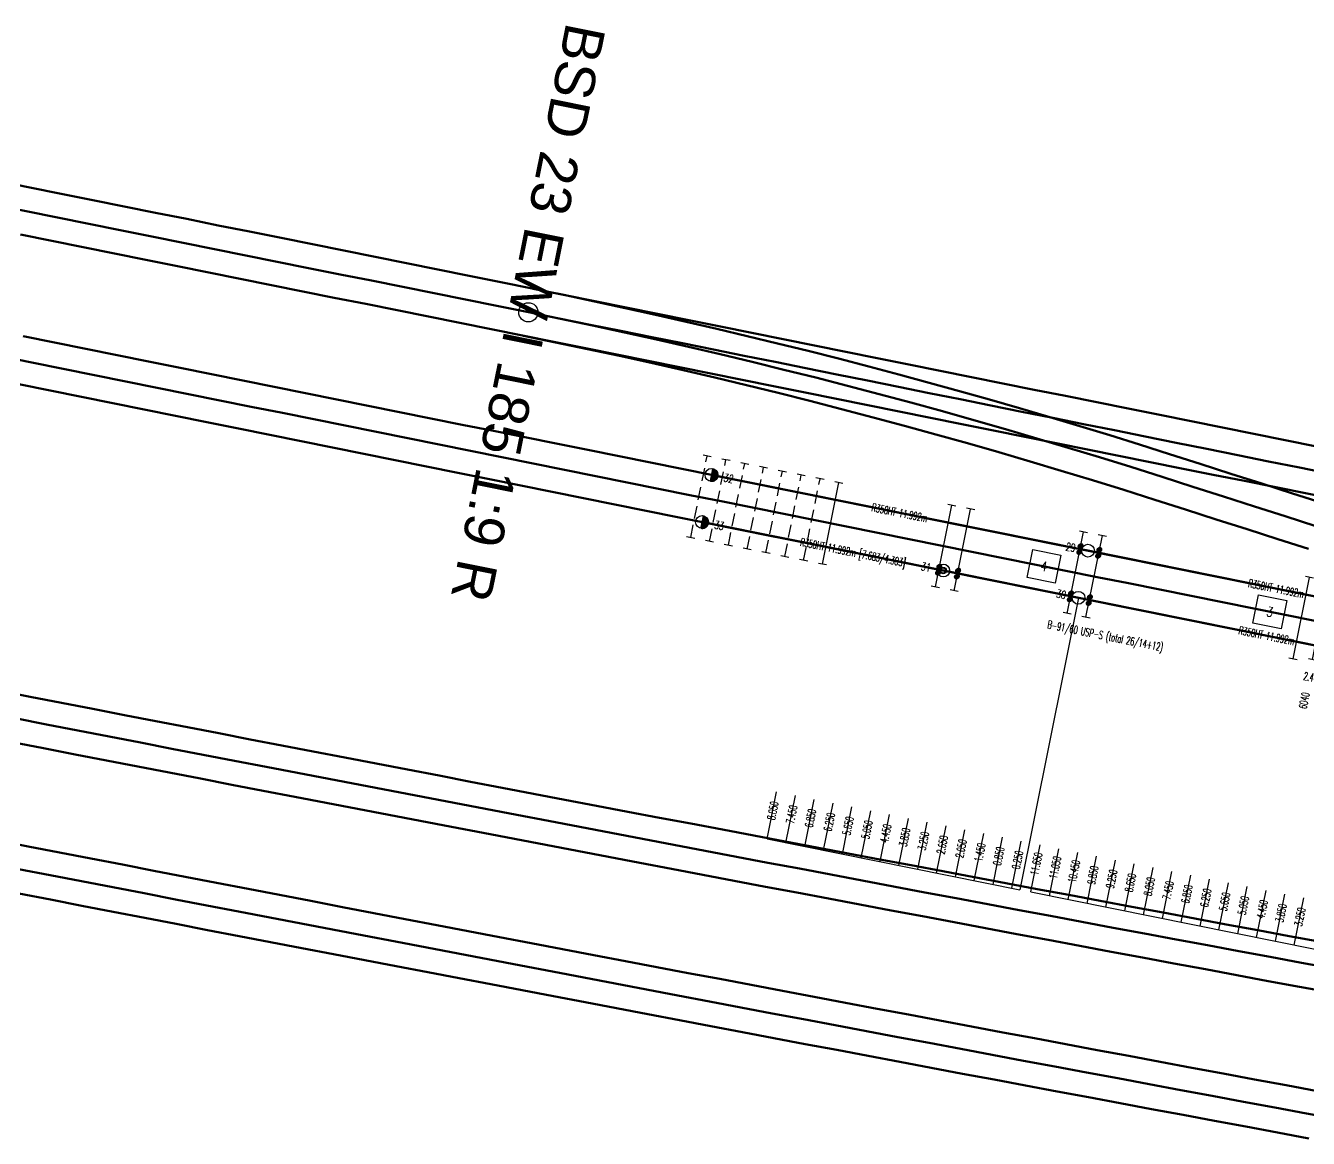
# Model space of a CAD drawing. Header units: millimetres. Extents: x 2688706 to 2690835, y 1254387 to 1255241.
# Drawn here: x 2689625.76 to 2689665.84, y 1254831.99 to 1254866.75 of the extents above; entities that cross this region are included whole.
import ezdxf
from ezdxf.enums import TextEntityAlignment as Align

# ---------------------------------------------------------------- set-up
doc = ezdxf.new("R2010")
doc.units = ezdxf.units.MM
for name, pattern in [('STRICHLINIE', [0.75, 0.5, -0.25]), ('STRICHLINIE2', [0.375, 0.25, -0.125]), ('STRICHPUNKT', [1, 0.5, -0.25, 0, -0.25])]:
    doc.linetypes.add(name, pattern=pattern)
for name, color, linetype in [('A-GL-0024-_____', 1, 'STRICHPUNKT'), ('BS-TR-B-Gleisstrang-LinieGeometrie', 7, 'Continuous'), ('BS-TR-B-Weiche-Kurzbezeichnung', 7, 'Continuous'), ('BS-TR-B-Weiche-PunktGeometrie', 7, 'Continuous'), ('BS-TR-N-Gleisstrang-LinieGeometrie', 7, 'Continuous'), ('L-GL-0024-_____', 2, 'Continuous'), ('L-ST-0024-_____', 7, 'Continuous'), ('P-OF-0024-_____', 7, 'Continuous'), ('S-OF-0024-_____', 7, 'STRICHLINIE'), ('S-ON-0024-_____', 7, 'Continuous'), ('T-00', 7, 'Continuous'), ('T-MK-0024-_____', 1, 'Continuous'), ('T-SS-0024-_____', 7, 'Continuous'), ('T-ST', 7, 'Continuous'), ('T-WW-0024', 6, 'Continuous')]:
    doc.layers.add(name, color=color, linetype=linetype)
doc.layers.add('T-LL-0024-_____', color=2, linetype='Continuous', lineweight=0)
doc.layers.get('P-OF-0024-_____').off()
doc.layers.get('S-OF-0024-_____').off()
doc.styles.add('R6', font='simplex.shx', dxfattribs={"width": 0.6})
doc.styles.add('R7', font='simplex.shx', dxfattribs={"width": 0.7})
doc.styles.add('R8', font='simplex.shx', dxfattribs={"width": 0.8})
doc.styles.add('Style-Arial', font='arial.ttf')

# ---------------------------------------------------------------- blocks, each defined once
blk = doc.blocks.new('WeiVlpSchwelleL')
at = {"color": 7}
for p, q in [((-0.5, -0.13), (-0.5, 0.13)), ((0.5, -0.13), (0.5, 0.13))]:
    blk.add_line(p, q, dxfattribs=at)
at = {"color": 0, "linetype": 'ByBlock', "lineweight": -2}
blk.add_line((-0.5, 0), (0.5, 0), dxfattribs=at)
at = {"style": 'R6', "width": 0.6}
blk.add_attdef('LAENGE', text='', height=0.25, rotation=90, dxfattribs=at).set_placement((-1.23, 0.007, 0), align=Align.MIDDLE)
at = {"style": 'R6', "width": 0.6, "flags": 1}
for tag, p in [('WVP-SKML', (-5, 0, 0)), ('WVP-SKMR', (3, 0, 0))]:
    blk.add_attdef(tag, text='', height=0.25, rotation=180, dxfattribs=at).set_placement(p, align=Align.MIDDLE_CENTER)
at = {"style": 'R6', "width": 0.6}
blk.add_attdef('BEZEICHNUNG', text='', height=0.25, rotation=180, dxfattribs=at).set_placement((-2.25, 0, 2), align=Align.MIDDLE_LEFT)
at = {"style": 'R6', "width": 0.6, "flags": 1}
blk.add_attdef('VERSCHIEBUNG', text='', height=0.25, rotation=180, dxfattribs=at).set_placement((-1.47, 0, 2), align=Align.MIDDLE_LEFT)
for tag, p in [('VERKLINKS', (-0.875, 0, 0)), ('VERKRECHTS', (0.861, 0, 0))]:
    blk.add_attdef(tag, text='', height=0.25, rotation=180, dxfattribs=at).set_placement(p, align=Align.MIDDLE)
at = {"color": 1, "extrusion": (-1, -6.12323e-17, 1.22465e-16), "style": 'R6', "width": 0.6, "flags": 8}
blk.add_attdef('WVP-ANL', text='', height=0.25, rotation=270, dxfattribs=at).set_placement((0, 0, 0.5), align=Align.MIDDLE)
at = {"color": 1, "extrusion": (1, -1.60812e-16, 1.22465e-16), "style": 'R6', "width": 0.6, "flags": 8}
blk.add_attdef('WVP-ANR', text='', height=0.25, rotation=270, dxfattribs=at).set_placement((0, 0, 0.5), align=Align.MIDDLE)
blk = doc.blocks.new('st_NormUngb_b')
h = blk.add_hatch()
h.set_pattern_fill('ANSI31', color=256, scale=0.005, style=0)
h.set_pattern_definition([(45, (0, 0), (-0.0004419417, 0.0004419417), [])])
h.paths.add_polyline_path([(0.2, 0, 0.414214), (0, 0.2), (0, -0.2, 0.414214)])
at = {"color": 7}
blk.add_line((0, 0.2, 1), (0, -0.2, 1), dxfattribs=at)
at = {"color": 0}
blk.add_circle((0, 0, 1), 0.2, dxfattribs=at)
at = {"layer": 'T-ST', "style": 'R7', "width": 0.7}
blk.add_attdef('WVP-STNR', text='', height=0.25, dxfattribs=at).set_placement((0.55, 0), align=Align.MIDDLE)
blk = doc.blocks.new('st_Norm_a')
at = {"color": 0, "linetype": 'ByBlock', "lineweight": -2}
blk.add_circle((0, 0, 1), 0.2, dxfattribs=at)
at = {"layer": 'T-ST', "color": 0, "linetype": 'ByBlock', "lineweight": -2, "style": 'R7', "width": 0.7}
blk.add_attdef('WVP-STNR', text='', height=0.25, dxfattribs=at).set_placement((0.55, 0), align=Align.MIDDLE)
blk = doc.blocks.new('st_Isol6_a')
at = {"color": 0, "linetype": 'ByBlock', "lineweight": -2}
for radius in [0.2, 0.1, 0.08]:
    blk.add_circle((0, 0, 1), radius, dxfattribs=at)
at = {"layer": 'T-ST', "color": 0, "linetype": 'ByBlock', "lineweight": -2, "style": 'R7', "width": 0.7, "flags": 8}
blk.add_attdef('WVP-STNR', text='', height=0.25, dxfattribs=at).set_placement((0.55, 0), align=Align.MIDDLE)
blk = doc.blocks.new('VisualisierungSpannklemmeGelb')
at = {"linetype": 'ByBlock', "lineweight": -2}
h = blk.add_hatch(dxfattribs=at)
h.set_pattern_fill('ANSI31', color=0, scale=0.005, style=0)
h.set_pattern_definition([(45, (-0.0965, 2e-15), (-0.0004419417, 0.0004419417), [])])
h.paths.add_polyline_path([(-0.0215, 0, 1), (-0.1715, 0, 1)])
h = blk.add_hatch(dxfattribs=at)
h.set_pattern_fill('ANSI31', color=0, scale=0.005, style=0)
h.set_pattern_definition([(45, (0.0965, 2e-15), (-0.0004419417, 0.0004419417), [])])
h.paths.add_polyline_path([(0.1715, 0, 1), (0.0215, 0, 1)])
blk = doc.blocks.new('pla_Bef-WsSkl1K')
blk.add_lwpolyline([(-0.1, -0.1), (0.1, -0.1), (0.1, 0.1), (-0.1, 0.1)], close=True)
at = {"layer": 'T-00'}
blk.add_blockref('VisualisierungSpannklemmeGelb', (0, 0), dxfattribs=at)
at = {"style": 'R7', "width": 0.7}
blk.add_attdef('WVP-PLNR', text='', height=0.2, dxfattribs=at).set_placement((0, 0), align=Align.MIDDLE_LEFT)
at = {"style": 'R7', "width": 0.7, "flags": 1}
for tag, p in [('WVP-PLDI', (0.44, -0.2)), ('WVP-PLSP', (0.477, -0.4)), ('WVP-PLFK', (0.471, -0.6))]:
    blk.add_attdef(tag, text='', height=0.2, dxfattribs=at).set_placement(p, align=Align.MIDDLE)
blk = doc.blocks.new('weivlp_JochNummer')
at = {"color": 1}
blk.add_3dface([(-0.45, 0.45, 1), (0.45, 0.45, 1), (0.45, -0.45, 1), (-0.45, -0.45, 1)], dxfattribs=at)
at = {"color": 7, "style": 'R8', "width": 0.8}
blk.add_attdef('JOCHNR', text='', height=0.3, dxfattribs=at).set_placement((0, 0), align=Align.MIDDLE)
blk = doc.blocks.new('Weiche-24')
at = {"layer": 'A-GL-0024-_____', "flags": 128}
blk.add_lwpolyline([(57.176, 9.661), (105.605, 9.661)], dxfattribs=at)
at = {"layer": 'L-GL-0024-_____', "lineweight": 70, "const_width": 0.07, "flags": 128}
for points in [[(75.279, 10.411), (87.279, 10.411)], [(87.279, 10.411), (99.279, 10.411)], [(75.279, 8.911), (87.279, 8.911)], [(87.279, 8.911), (99.279, 8.911)]]:
    blk.add_lwpolyline(points, dxfattribs=at)
at = {"layer": 'L-GL-0024-_____', "color": 7, "linetype": 'STRICHLINIE2', "lineweight": -3, "flags": 128}
for points in [[(57.176, 10.411), (75.279, 10.411)], [(57.176, 8.911), (75.279, 8.911)]]:
    blk.add_lwpolyline(points, dxfattribs=at)
at = {"layer": 'T-MK-0024-_____'}
for p, q in [((87.279, 8.911), (87.279, -0.393)), ((79.229, -0.393), (79.229, 1.107)), ((79.829, -0.393), (79.829, 1.107)), ((80.429, -0.393), (80.429, 1.107)), ((81.029, -0.393), (81.029, 1.107)), ((81.629, -0.393), (81.629, 1.107)), ((82.229, -0.393), (82.229, 1.107)), ((82.829, -0.393), (82.829, 1.107)), ((83.429, -0.393), (83.429, 1.107)), ((84.029, -0.393), (84.029, 1.107)), ((84.629, -0.393), (84.629, 1.107)), ((85.229, -0.393), (85.229, 1.107)), ((85.829, -0.393), (85.829, 1.107)), ((86.429, -0.393), (86.429, 1.107)), ((87.029, -0.393), (87.029, 1.107)), ((87.629, -0.393), (87.629, 1.107)), ((88.229, -0.393), (88.229, 1.107)), ((88.829, -0.393), (88.829, 1.107)), ((89.429, -0.393), (89.429, 1.107)), ((90.029, -0.393), (90.029, 1.107)), ((90.629, -0.393), (90.629, 1.107)), ((91.229, -0.393), (91.229, 1.107)), ((91.829, -0.393), (91.829, 1.107)), ((92.429, -0.393), (92.429, 1.107)), ((93.029, -0.393), (93.029, 1.107)), ((93.629, -0.393), (93.629, 1.107)), ((94.229, -0.393), (94.229, 1.107)), ((94.829, -0.393), (94.829, 1.107)), ((95.429, -0.393), (95.429, 1.107)), ((96.029, -0.393), (96.029, 1.107))]:
    blk.add_line(p, q, dxfattribs=at)
at = {"layer": 'T-MK-0024-_____', "flags": 128}
for points in [[(79.229, -0.393), (87.279, -0.393)], [(87.629, -0.393), (99.279, -0.393)]]:
    blk.add_lwpolyline(points, dxfattribs=at)
at = {"layer": 'L-ST-0024-_____', "color": 7, "rotation": 5.967911373083724e-05}
for p, values in [((75.279, 10.411), {'WVP-STNR': '32'}), ((75.279, 8.911), {'WVP-STNR': '33'})]:
    blk.add_blockref('st_NormUngb_b', p, dxfattribs=at).add_auto_attribs(values)
at = {"layer": 'L-ST-0024-_____', "color": 7}
ref = blk.add_blockref('st_Norm_a', (87.279, 10.411), dxfattribs=dict(at, rotation=180))
ref.add_attrib('WVP-STNR', '29', dxfattribs={"layer": 'T-ST', "color": 0, "linetype": 'ByBlock', "lineweight": -2, "height": 0.25, "style": 'R7', "width": 0.7}).set_placement((86.729, 10.411), align=Align.MIDDLE)
ref = blk.add_blockref('st_Isol6_a', (82.969, 8.911), dxfattribs=dict(at, rotation=180))
ref.add_attrib('WVP-STNR', '31', dxfattribs={"layer": 'T-ST', "color": 0, "linetype": 'ByBlock', "lineweight": -2, "height": 0.25, "style": 'R7', "width": 0.7}).set_placement((82.419, 8.911), align=Align.MIDDLE)
ref = blk.add_blockref('st_Norm_a', (87.279, 8.911), dxfattribs=dict(at, rotation=180))
ref.add_attrib('WVP-STNR', '30', dxfattribs={"layer": 'T-ST', "color": 0, "linetype": 'ByBlock', "lineweight": -2, "height": 0.25, "style": 'R7', "width": 0.7}).set_placement((86.729, 8.911), align=Align.MIDDLE)
at = {"layer": 'P-OF-0024-_____', "rotation": 270.0000596791137}
for p in [(87.029, 10.414), (87.629, 10.414), (82.829, 8.907), (83.429, 8.907), (87.029, 8.907), (87.629, 8.907)]:
    blk.add_blockref('pla_Bef-WsSkl1K', p, dxfattribs=at)
at = {"layer": 'S-OF-0024-_____'}
ref = blk.add_blockref('WeiVlpSchwelleL', (79.829, 9.661), dxfattribs=dict(at, xscale=2.6, rotation=90.00005967911375))
ref.add_attrib('WVP-SKML', '7.450', dxfattribs={"layer": 'T-MK-0024-_____', "height": 0.25, "rotation": 90.0001, "style": 'R6', "width": 0.6}).set_placement((79.829, 0.507), align=Align.MIDDLE_CENTER)
ref = blk.add_blockref('WeiVlpSchwelleL', (80.429, 9.661), dxfattribs=dict(at, xscale=2.6, rotation=90.00005967911375))
ref.add_attrib('WVP-SKML', '6.850', dxfattribs={"layer": 'T-MK-0024-_____', "height": 0.25, "rotation": 90.0001, "style": 'R6', "width": 0.6}).set_placement((80.429, 0.507), align=Align.MIDDLE_CENTER)
ref = blk.add_blockref('WeiVlpSchwelleL', (81.029, 9.661), dxfattribs=dict(at, xscale=2.6, rotation=90.00005967911375))
ref.add_attrib('WVP-SKML', '6.250', dxfattribs={"layer": 'T-MK-0024-_____', "height": 0.25, "rotation": 90.0001, "style": 'R6', "width": 0.6}).set_placement((81.029, 0.507), align=Align.MIDDLE_CENTER)
ref = blk.add_blockref('WeiVlpSchwelleL', (81.629, 9.661), dxfattribs=dict(at, xscale=2.6, rotation=90.00005967911375))
ref.add_attrib('WVP-SKML', '5.650', dxfattribs={"layer": 'T-MK-0024-_____', "height": 0.25, "rotation": 90.0001, "style": 'R6', "width": 0.6}).set_placement((81.629, 0.507), align=Align.MIDDLE_CENTER)
ref = blk.add_blockref('WeiVlpSchwelleL', (82.229, 9.661), dxfattribs=dict(at, xscale=2.6, rotation=90.00005967911375))
ref.add_attrib('WVP-SKML', '5.050', dxfattribs={"layer": 'T-MK-0024-_____', "height": 0.25, "rotation": 90.0001, "style": 'R6', "width": 0.6}).set_placement((82.229, 0.507), align=Align.MIDDLE_CENTER)
ref = blk.add_blockref('WeiVlpSchwelleL', (84.029, 9.661), dxfattribs=dict(at, xscale=2.6, rotation=90.00005967911375))
ref.add_attrib('WVP-SKML', '3.250', dxfattribs={"layer": 'T-MK-0024-_____', "height": 0.25, "rotation": 90.0001, "style": 'R6', "width": 0.6}).set_placement((84.029, 0.507), align=Align.MIDDLE_CENTER)
ref = blk.add_blockref('WeiVlpSchwelleL', (84.629, 9.661), dxfattribs=dict(at, xscale=2.6, rotation=90.00005967911375))
ref.add_attrib('WVP-SKML', '2.650', dxfattribs={"layer": 'T-MK-0024-_____', "height": 0.25, "rotation": 90.0001, "style": 'R6', "width": 0.6}).set_placement((84.629, 0.507), align=Align.MIDDLE_CENTER)
ref = blk.add_blockref('WeiVlpSchwelleL', (85.229, 9.661), dxfattribs=dict(at, xscale=2.6, rotation=90.00005967911375))
ref.add_attrib('WVP-SKML', '2.050', dxfattribs={"layer": 'T-MK-0024-_____', "height": 0.25, "rotation": 90.0001, "style": 'R6', "width": 0.6}).set_placement((85.229, 0.507), align=Align.MIDDLE_CENTER)
ref = blk.add_blockref('WeiVlpSchwelleL', (85.829, 9.661), dxfattribs=dict(at, xscale=2.6, rotation=90.00005967911375))
ref.add_attrib('WVP-SKML', '1.450', dxfattribs={"layer": 'T-MK-0024-_____', "height": 0.25, "rotation": 90.0001, "style": 'R6', "width": 0.6}).set_placement((85.829, 0.507), align=Align.MIDDLE_CENTER)
ref = blk.add_blockref('WeiVlpSchwelleL', (86.429, 9.661), dxfattribs=dict(at, xscale=2.6, rotation=90.00005967911375))
ref.add_attrib('WVP-SKML', '0.850', dxfattribs={"layer": 'T-MK-0024-_____', "height": 0.25, "rotation": 90.0001, "style": 'R6', "width": 0.6}).set_placement((86.429, 0.507), align=Align.MIDDLE_CENTER)
ref = blk.add_blockref('WeiVlpSchwelleL', (88.229, 9.661), dxfattribs=dict(at, xscale=2.6, rotation=90.00005967911375))
ref.add_attrib('WVP-SKML', '11.050', dxfattribs={"layer": 'T-MK-0024-_____', "height": 0.25, "rotation": 90.0001, "style": 'R6', "width": 0.6}).set_placement((88.229, 0.507), align=Align.MIDDLE_CENTER)
ref = blk.add_blockref('WeiVlpSchwelleL', (88.829, 9.661), dxfattribs=dict(at, xscale=2.6, rotation=90.00005967911375))
ref.add_attrib('WVP-SKML', '10.450', dxfattribs={"layer": 'T-MK-0024-_____', "height": 0.25, "rotation": 90.0001, "style": 'R6', "width": 0.6}).set_placement((88.829, 0.507), align=Align.MIDDLE_CENTER)
ref = blk.add_blockref('WeiVlpSchwelleL', (89.429, 9.661), dxfattribs=dict(at, xscale=2.6, rotation=90.00005967911375))
ref.add_attrib('WVP-SKML', '9.850', dxfattribs={"layer": 'T-MK-0024-_____', "height": 0.25, "rotation": 90.0001, "style": 'R6', "width": 0.6}).set_placement((89.429, 0.507), align=Align.MIDDLE_CENTER)
ref = blk.add_blockref('WeiVlpSchwelleL', (90.029, 9.661), dxfattribs=dict(at, xscale=2.6, rotation=90.00005967911375))
ref.add_attrib('WVP-SKML', '9.250', dxfattribs={"layer": 'T-MK-0024-_____', "height": 0.25, "rotation": 90.0001, "style": 'R6', "width": 0.6}).set_placement((90.029, 0.507), align=Align.MIDDLE_CENTER)
ref = blk.add_blockref('WeiVlpSchwelleL', (90.629, 9.661), dxfattribs=dict(at, xscale=2.6, rotation=90.00005967911375))
ref.add_attrib('WVP-SKML', '8.650', dxfattribs={"layer": 'T-MK-0024-_____', "height": 0.25, "rotation": 90.0001, "style": 'R6', "width": 0.6}).set_placement((90.629, 0.507), align=Align.MIDDLE_CENTER)
ref = blk.add_blockref('WeiVlpSchwelleL', (91.229, 9.661), dxfattribs=dict(at, xscale=2.6, rotation=90.00005967911375))
ref.add_attrib('WVP-SKML', '8.050', dxfattribs={"layer": 'T-MK-0024-_____', "height": 0.25, "rotation": 90.0001, "style": 'R6', "width": 0.6}).set_placement((91.229, 0.507), align=Align.MIDDLE_CENTER)
ref = blk.add_blockref('WeiVlpSchwelleL', (91.829, 9.661), dxfattribs=dict(at, xscale=2.6, rotation=90.00005967911375))
ref.add_attrib('WVP-SKML', '7.450', dxfattribs={"layer": 'T-MK-0024-_____', "height": 0.25, "rotation": 90.0001, "style": 'R6', "width": 0.6}).set_placement((91.829, 0.507), align=Align.MIDDLE_CENTER)
ref = blk.add_blockref('WeiVlpSchwelleL', (92.429, 9.661), dxfattribs=dict(at, xscale=2.6, rotation=90.00005967911375))
ref.add_attrib('WVP-SKML', '6.850', dxfattribs={"layer": 'T-MK-0024-_____', "height": 0.25, "rotation": 90.0001, "style": 'R6', "width": 0.6}).set_placement((92.429, 0.507), align=Align.MIDDLE_CENTER)
ref = blk.add_blockref('WeiVlpSchwelleL', (93.029, 9.661), dxfattribs=dict(at, xscale=2.6, rotation=90.00005967911375))
ref.add_attrib('WVP-SKML', '6.250', dxfattribs={"layer": 'T-MK-0024-_____', "height": 0.25, "rotation": 90.0001, "style": 'R6', "width": 0.6}).set_placement((93.029, 0.507), align=Align.MIDDLE_CENTER)
ref = blk.add_blockref('WeiVlpSchwelleL', (93.629, 9.661), dxfattribs=dict(at, xscale=2.6, rotation=90.00005967911375))
ref.add_attrib('WVP-SKML', '5.650', dxfattribs={"layer": 'T-MK-0024-_____', "height": 0.25, "rotation": 90.0001, "style": 'R6', "width": 0.6}).set_placement((93.629, 0.507), align=Align.MIDDLE_CENTER)
at = {"layer": 'S-ON-0024-_____', "color": 7, "linetype": 'STRICHLINIE2', "lineweight": -3, "xscale": 2.6, "rotation": 90.00005967911375}
for p in [(75.029, 9.661), (75.629, 9.661), (76.229, 9.661), (76.829, 9.661), (77.429, 9.661), (78.029, 9.661), (78.629, 9.661)]:
    blk.add_blockref('WeiVlpSchwelleL', p, dxfattribs=at)
at = {"layer": 'S-ON-0024-_____'}
ref = blk.add_blockref('WeiVlpSchwelleL', (79.229, 9.661), dxfattribs=dict(at, xscale=2.6, rotation=90.00005967911375))
ref.add_attrib('WVP-SKML', '8.050', dxfattribs={"layer": 'T-MK-0024-_____', "height": 0.25, "rotation": 90.0001, "style": 'R6', "width": 0.6}).set_placement((79.229, 0.507), align=Align.MIDDLE_CENTER)
ref = blk.add_blockref('WeiVlpSchwelleL', (82.829, 9.661), dxfattribs=dict(at, xscale=2.6, rotation=90.00005967911375))
ref.add_attrib('WVP-SKML', '4.450', dxfattribs={"layer": 'T-MK-0024-_____', "height": 0.25, "rotation": 90.0001, "style": 'R6', "width": 0.6}).set_placement((82.829, 0.507), align=Align.MIDDLE_CENTER)
ref = blk.add_blockref('WeiVlpSchwelleL', (83.429, 9.661), dxfattribs=dict(at, xscale=2.6, rotation=90.00005967911375))
ref.add_attrib('WVP-SKML', '3.850', dxfattribs={"layer": 'T-MK-0024-_____', "height": 0.25, "rotation": 90.0001, "style": 'R6', "width": 0.6}).set_placement((83.429, 0.507), align=Align.MIDDLE_CENTER)
ref = blk.add_blockref('WeiVlpSchwelleL', (94.229, 9.661), dxfattribs=dict(at, xscale=2.6, rotation=90.00005967911375))
ref.add_attrib('BEZEICHNUNG', 'B-91/60 USP-S (total 26/14+12)', dxfattribs={"layer": 'T-SS-0024-_____', "height": 0.25, "rotation": 0.0001, "style": 'R6', "width": 0.6}).set_placement((86.5, 7.911), align=Align.MIDDLE_LEFT)
ref.add_attrib('WVP-SKML', '5.050', dxfattribs={"layer": 'T-MK-0024-_____', "height": 0.25, "rotation": 90.0001, "style": 'R6', "width": 0.6}).set_placement((94.229, 0.507), align=Align.MIDDLE_CENTER)
ref = blk.add_blockref('WeiVlpSchwelleL', (87.029, 9.661), dxfattribs=dict(at, xscale=2.6, rotation=90.00005967911375))
ref.add_attrib('WVP-SKML', '0.250', dxfattribs={"layer": 'T-MK-0024-_____', "height": 0.25, "rotation": 90.0001, "style": 'R6', "width": 0.6}).set_placement((87.029, 0.507), align=Align.MIDDLE_CENTER)
ref = blk.add_blockref('WeiVlpSchwelleL', (87.629, 9.661), dxfattribs=dict(at, xscale=2.6, rotation=90.00005967911375))
ref.add_attrib('WVP-SKML', '11.650', dxfattribs={"layer": 'T-MK-0024-_____', "height": 0.25, "rotation": 90.0001, "style": 'R6', "width": 0.6}).set_placement((87.629, 0.507), align=Align.MIDDLE_CENTER)
ref = blk.add_blockref('WeiVlpSchwelleL', (94.829, 9.661), dxfattribs=dict(at, xscale=2.4, rotation=90.00005967911373))
ref.add_attrib('BEZEICHNUNG', '6040', dxfattribs={"layer": 'T-SS-0024-_____', "height": 0.25, "rotation": 90.0001, "style": 'R6', "width": 0.6}).set_placement((94.829, 7.411), align=Align.MIDDLE_RIGHT)
ref.add_attrib('LAENGE', '2.4', dxfattribs={"layer": 'T-SS-0024-_____', "height": 0.25, "rotation": 0.0001, "style": 'R6', "width": 0.6}).set_placement((94.822, 7.911), align=Align.MIDDLE)
ref.add_attrib('WVP-SKML', '4.450', dxfattribs={"layer": 'T-MK-0024-_____', "height": 0.25, "rotation": 90.0001, "style": 'R6', "width": 0.6}).set_placement((94.829, 0.507), align=Align.MIDDLE_CENTER)
ref.add_attrib('WVP-ANR', 'Z', dxfattribs={"layer": 'T-SS-0024-_____', "color": 1, "extrusion": (-1.0416e-06, 1, 2.93915e-16), "height": 0.3, "rotation": 270, "style": 'R6', "width": 0.6}).set_placement((-94.829, 0, 10.861), align=Align.MIDDLE)
ref = blk.add_blockref('WeiVlpSchwelleL', (95.429, 9.661), dxfattribs=dict(at, xscale=2.4, rotation=90.00005967911373))
ref.add_attrib('BEZEICHNUNG', '6040', dxfattribs={"layer": 'T-SS-0024-_____', "height": 0.25, "rotation": 90.0001, "style": 'R6', "width": 0.6}).set_placement((95.429, 7.411), align=Align.MIDDLE_RIGHT)
ref.add_attrib('LAENGE', '2.4', dxfattribs={"layer": 'T-SS-0024-_____', "height": 0.25, "rotation": 0.0001, "style": 'R6', "width": 0.6}).set_placement((95.422, 7.911), align=Align.MIDDLE)
ref.add_attrib('WVP-SKML', '3.850', dxfattribs={"layer": 'T-MK-0024-_____', "height": 0.25, "rotation": 90.0001, "style": 'R6', "width": 0.6}).set_placement((95.429, 0.507), align=Align.MIDDLE_CENTER)
ref.add_attrib('WVP-ANR', 'Z', dxfattribs={"layer": 'T-SS-0024-_____', "color": 1, "extrusion": (-1.0416e-06, 1, 2.93915e-16), "height": 0.3, "rotation": 270, "style": 'R6', "width": 0.6}).set_placement((-95.429, 0, 10.861), align=Align.MIDDLE)
ref = blk.add_blockref('WeiVlpSchwelleL', (96.029, 9.661), dxfattribs=dict(at, xscale=2.4, rotation=90.00005967911373))
ref.add_attrib('BEZEICHNUNG', '6040', dxfattribs={"layer": 'T-SS-0024-_____', "height": 0.25, "rotation": 90.0001, "style": 'R6', "width": 0.6}).set_placement((96.029, 7.411), align=Align.MIDDLE_RIGHT)
ref.add_attrib('LAENGE', '2.4', dxfattribs={"layer": 'T-SS-0024-_____', "height": 0.25, "rotation": 0.0001, "style": 'R6', "width": 0.6}).set_placement((96.022, 7.911), align=Align.MIDDLE)
ref.add_attrib('WVP-SKML', '3.250', dxfattribs={"layer": 'T-MK-0024-_____', "height": 0.25, "rotation": 90.0001, "style": 'R6', "width": 0.6}).set_placement((96.029, 0.507), align=Align.MIDDLE_CENTER)
ref.add_attrib('WVP-ANR', 'Z', dxfattribs={"layer": 'T-SS-0024-_____', "color": 1, "extrusion": (-1.0416e-06, 1, 2.93915e-16), "height": 0.3, "rotation": 270, "style": 'R6', "width": 0.6}).set_placement((-96.029, 0, 10.861), align=Align.MIDDLE)
at = {"layer": 'T-WW-0024', "rotation": 5.967911374866161e-05}
for p, values in [((86.029, 9.661), {'JOCHNR': '4'}), ((93.229, 9.661), {'JOCHNR': '3'})]:
    blk.add_blockref('weivlp_JochNummer', p, dxfattribs=at).add_auto_attribs(values)
at = {"layer": 'T-LL-0024-_____', "color": 7, "style": 'R6', "width": 0.6}
for s, p in [('R350HT 11.992m', (81.279, 10.411)), ('R350HT 11.992m', (93.279, 10.411)), ('R350HT 11.992m [7.683/4.303]', (80.093, 8.911)), ('R350HT 11.992m', (93.279, 8.911))]:
    blk.add_text(s, height=0.25, dxfattribs=at).set_placement(p, align=Align.MIDDLE_CENTER)

msp = doc.modelspace()

# ---------------------------------------------------------------- linework, layer by layer
at = {"layer": 'BS-TR-B-Gleisstrang-LinieGeometrie', "lineweight": 50}
for points in [[(2689624.791, 1254861.153, 454.8), (2689625.772, 1254860.956, 454.8), (2689626.753, 1254860.758, 454.8), (2689627.734, 1254860.561, 454.8), (2689628.715, 1254860.363, 454.8), (2689629.695, 1254860.166, 454.8), (2689630.676, 1254859.969, 454.8), (2689631.657, 1254859.771, 454.8), (2689632.638, 1254859.574, 454.8), (2689633.619, 1254859.376, 454.8), (2689634.599, 1254859.179, 454.8), (2689635.58, 1254858.981, 454.8), (2689636.561, 1254858.784, 454.8), (2689637.542, 1254858.586, 454.8), (2689638.523, 1254858.389, 454.8), (2689639.503, 1254858.191, 454.8), (2689640.484, 1254857.994, 454.8), (2689641.465, 1254857.796, 454.8)], [(2689641.465, 1254857.796, 454.8), (2689642.429, 1254857.602, 454.8), (2689643.393, 1254857.408, 454.8), (2689644.357, 1254857.214, 454.8), (2689645.32, 1254857.02, 454.8), (2689646.284, 1254856.826, 454.8), (2689647.248, 1254856.632, 454.8), (2689648.212, 1254856.438, 454.8), (2689649.176, 1254856.244, 454.8), (2689650.139, 1254856.05, 454.8), (2689651.103, 1254855.856, 454.8), (2689652.067, 1254855.662, 454.8), (2689653.031, 1254855.467, 454.8), (2689653.995, 1254855.273, 454.8), (2689654.958, 1254855.079, 454.8), (2689655.922, 1254854.885, 454.8), (2689656.886, 1254854.691, 454.8), (2689657.85, 1254854.497, 454.8), (2689658.814, 1254854.303, 454.8), (2689659.777, 1254854.109, 454.8), (2689660.741, 1254853.915, 454.8), (2689661.705, 1254853.721, 454.8), (2689662.669, 1254853.527, 454.8), (2689663.633, 1254853.333, 454.8), (2689664.597, 1254853.139, 454.8), (2689665.56, 1254852.945, 454.8), (2689666.524, 1254852.751, 454.8)], [(2689641.465, 1254857.796, 454.8), (2689642.468, 1254857.591, 454.8), (2689643.47, 1254857.381, 454.8), (2689644.47, 1254857.165, 454.8), (2689645.469, 1254856.944, 454.8), (2689646.468, 1254856.717, 454.8), (2689647.464, 1254856.484, 454.8), (2689648.46, 1254856.246, 454.8), (2689649.454, 1254856.003, 454.8), (2689650.447, 1254855.754, 454.8), (2689651.438, 1254855.499, 454.8), (2689652.428, 1254855.239, 454.8), (2689653.417, 1254854.974, 454.8), (2689654.404, 1254854.703, 454.8), (2689655.389, 1254854.427, 454.8), (2689656.373, 1254854.145, 454.8), (2689657.356, 1254853.858, 454.8), (2689658.336, 1254853.565, 454.8), (2689659.316, 1254853.267, 454.8), (2689660.293, 1254852.963, 454.8), (2689661.269, 1254852.655, 454.8), (2689661.269, 1254852.655, 454.8), (2689662.23, 1254852.347, 454.8), (2689663.191, 1254852.04, 454.8), (2689664.152, 1254851.733, 454.8), (2689665.113, 1254851.426, 454.8), (2689666.074, 1254851.119, 454.8)], [(2689624.976, 1254856.424, 454.8), (2689625.955, 1254856.227, 454.8), (2689626.933, 1254856.03, 454.8), (2689627.912, 1254855.833, 454.8), (2689628.891, 1254855.636, 454.8), (2689629.87, 1254855.439, 454.8), (2689630.849, 1254855.241, 454.8), (2689631.828, 1254855.044, 454.8), (2689632.807, 1254854.847, 454.8), (2689633.786, 1254854.65, 454.8), (2689634.765, 1254854.453, 454.8), (2689635.743, 1254854.256, 454.8), (2689636.722, 1254854.059, 454.8), (2689637.701, 1254853.862, 454.8), (2689638.68, 1254853.665, 454.8), (2689639.659, 1254853.468, 454.8), (2689640.638, 1254853.27, 454.8), (2689641.617, 1254853.073, 454.8), (2689642.596, 1254852.876, 454.8), (2689643.574, 1254852.679, 454.8), (2689644.553, 1254852.482, 454.8), (2689645.532, 1254852.285, 454.8), (2689646.511, 1254852.088, 454.8), (2689647.49, 1254851.891, 454.8), (2689648.469, 1254851.694, 454.8), (2689649.448, 1254851.497, 454.8), (2689650.427, 1254851.299, 454.8), (2689651.406, 1254851.102, 454.8), (2689652.384, 1254850.905, 454.8), (2689653.363, 1254850.708, 454.8), (2689654.342, 1254850.511, 454.8), (2689655.321, 1254850.314, 454.8), (2689656.3, 1254850.117, 454.8), (2689657.279, 1254849.92, 454.8), (2689658.258, 1254849.723, 454.8), (2689659.237, 1254849.526, 454.8), (2689660.216, 1254849.329, 454.8), (2689661.194, 1254849.131, 454.8), (2689662.173, 1254848.934, 454.8), (2689663.152, 1254848.737, 454.8), (2689664.131, 1254848.54, 454.8), (2689665.11, 1254848.343, 454.8), (2689666.089, 1254848.146, 454.8)], [(2689625.429, 1254845.112, 454.8), (2689626.408, 1254844.922, 454.8), (2689627.388, 1254844.732, 454.8), (2689628.368, 1254844.542, 454.8), (2689629.348, 1254844.353, 454.8), (2689630.328, 1254844.163, 454.8), (2689631.308, 1254843.974, 454.8), (2689632.288, 1254843.785, 454.8), (2689633.268, 1254843.596, 454.8), (2689634.248, 1254843.407, 454.8), (2689635.228, 1254843.219, 454.8), (2689636.208, 1254843.031, 454.8), (2689637.188, 1254842.843, 454.8), (2689638.168, 1254842.655, 454.8), (2689639.149, 1254842.467, 454.8), (2689640.129, 1254842.28, 454.8), (2689641.109, 1254842.093, 454.8), (2689642.09, 1254841.906, 454.8), (2689643.07, 1254841.719, 454.8), (2689644.05, 1254841.532, 454.8), (2689645.031, 1254841.346, 454.8), (2689646.011, 1254841.159, 454.8), (2689646.992, 1254840.973, 454.8), (2689647.973, 1254840.787, 454.8), (2689648.953, 1254840.602, 454.8), (2689649.934, 1254840.416, 454.8), (2689650.915, 1254840.231, 454.8), (2689651.895, 1254840.046, 454.8), (2689652.876, 1254839.861, 454.8), (2689653.857, 1254839.676, 454.8), (2689654.838, 1254839.492, 454.8), (2689655.819, 1254839.307, 454.8), (2689656.8, 1254839.123, 454.8), (2689657.78, 1254838.939, 454.8), (2689658.761, 1254838.756, 454.8), (2689659.743, 1254838.572, 454.8), (2689660.724, 1254838.389, 454.8), (2689661.705, 1254838.206, 454.8), (2689662.686, 1254838.023, 454.8), (2689663.667, 1254837.84, 454.8), (2689664.648, 1254837.657, 454.8), (2689665.629, 1254837.475, 454.8), (2689666.611, 1254837.293, 454.8)], [(2689625.537, 1254840.405, 454.8), (2689626.518, 1254840.215, 454.8), (2689627.499, 1254840.025, 454.8), (2689628.48, 1254839.835, 454.8), (2689629.461, 1254839.646, 454.8), (2689630.442, 1254839.456, 454.8), (2689631.422, 1254839.267, 454.8), (2689632.403, 1254839.078, 454.8), (2689633.384, 1254838.889, 454.8), (2689634.365, 1254838.701, 454.8), (2689635.347, 1254838.512, 454.8), (2689636.328, 1254838.324, 454.8), (2689637.309, 1254838.136, 454.8), (2689638.29, 1254837.948, 454.8), (2689639.271, 1254837.761, 454.8), (2689640.253, 1254837.573, 454.8), (2689641.234, 1254837.386, 454.8), (2689642.215, 1254837.199, 454.8), (2689643.197, 1254837.012, 454.8), (2689644.178, 1254836.825, 454.8), (2689645.159, 1254836.639, 454.8), (2689646.141, 1254836.453, 454.8), (2689647.122, 1254836.267, 454.8), (2689648.104, 1254836.081, 454.8), (2689649.086, 1254835.895, 454.8), (2689650.067, 1254835.71, 454.8), (2689651.049, 1254835.524, 454.8), (2689652.031, 1254835.339, 454.8), (2689653.012, 1254835.154, 454.8), (2689653.994, 1254834.97, 454.8), (2689654.976, 1254834.785, 454.8), (2689655.958, 1254834.601, 454.8), (2689656.94, 1254834.417, 454.8), (2689657.922, 1254834.233, 454.8), (2689658.904, 1254834.049, 454.8), (2689659.886, 1254833.866, 454.8), (2689660.868, 1254833.682, 454.8), (2689661.85, 1254833.499, 454.8), (2689662.832, 1254833.316, 454.8), (2689663.814, 1254833.134, 454.8), (2689664.796, 1254832.951, 454.8), (2689665.778, 1254832.769, 454.8), (2689666.761, 1254832.587, 454.8)]]:
    msp.add_polyline3d(points, dxfattribs=at)
at = {"layer": 'BS-TR-B-Weiche-PunktGeometrie', "lineweight": 25}
msp.add_circle((2689641.465, 1254857.796, 454.8), 0.3, dxfattribs=at)
at = {"layer": 'BS-TR-N-Gleisstrang-LinieGeometrie', "color": 1, "lineweight": 50, "true_color": 0xff0000}
for points in [[(2689624.91, 1254861.895, 454.8), (2689625.89, 1254861.697, 454.8), (2689626.871, 1254861.5, 454.8), (2689627.852, 1254861.302, 454.8), (2689628.833, 1254861.105, 454.8), (2689629.813, 1254860.907, 454.8), (2689630.794, 1254860.71, 454.8), (2689631.775, 1254860.512, 454.8), (2689632.755, 1254860.315, 454.8), (2689633.736, 1254860.117, 454.8), (2689634.717, 1254859.92, 454.8), (2689635.697, 1254859.723, 454.8), (2689636.678, 1254859.525, 454.8), (2689637.659, 1254859.328, 454.8), (2689638.639, 1254859.13, 454.8), (2689639.62, 1254858.933, 454.8), (2689640.601, 1254858.735, 454.8), (2689641.581, 1254858.538, 454.8), (2689642.562, 1254858.34, 454.8), (2689643.543, 1254858.143, 454.8), (2689644.523, 1254857.945, 454.8), (2689645.504, 1254857.748, 454.8), (2689646.485, 1254857.551, 454.8), (2689647.466, 1254857.353, 454.8), (2689648.446, 1254857.156, 454.8), (2689649.427, 1254856.958, 454.8), (2689650.408, 1254856.761, 454.8), (2689651.388, 1254856.563, 454.8), (2689652.369, 1254856.366, 454.8), (2689653.35, 1254856.168, 454.8), (2689654.33, 1254855.971, 454.8), (2689655.311, 1254855.773, 454.8), (2689656.292, 1254855.576, 454.8), (2689657.272, 1254855.378, 454.8), (2689658.253, 1254855.181, 454.8), (2689659.234, 1254854.984, 454.8), (2689660.214, 1254854.786, 454.8), (2689661.195, 1254854.589, 454.8), (2689662.176, 1254854.391, 454.8), (2689663.156, 1254854.194, 454.8), (2689664.137, 1254853.996, 454.8), (2689665.118, 1254853.799, 454.8), (2689666.099, 1254853.601, 454.8)], [(2689625.594, 1254860.227, 454.8), (2689626.575, 1254860.029, 454.8), (2689627.556, 1254859.832, 454.8), (2689628.536, 1254859.634, 454.8), (2689629.517, 1254859.437, 454.8), (2689630.498, 1254859.239, 454.8), (2689631.478, 1254859.042, 454.8), (2689632.459, 1254858.844, 454.8), (2689633.44, 1254858.647, 454.8), (2689634.421, 1254858.45, 454.8), (2689635.401, 1254858.252, 454.8), (2689636.382, 1254858.055, 454.8), (2689637.363, 1254857.857, 454.8), (2689638.343, 1254857.66, 454.8), (2689639.324, 1254857.462, 454.8), (2689640.305, 1254857.265, 454.8), (2689641.285, 1254857.067, 454.8), (2689642.266, 1254856.87, 454.8), (2689643.247, 1254856.672, 454.8), (2689644.227, 1254856.475, 454.8), (2689645.208, 1254856.278, 454.8), (2689646.189, 1254856.08, 454.8), (2689647.169, 1254855.883, 454.8), (2689648.15, 1254855.685, 454.8), (2689649.131, 1254855.488, 454.8), (2689650.111, 1254855.29, 454.8), (2689651.092, 1254855.093, 454.8), (2689652.073, 1254854.895, 454.8), (2689653.054, 1254854.698, 454.8), (2689654.034, 1254854.5, 454.8), (2689655.015, 1254854.303, 454.8), (2689655.996, 1254854.105, 454.8), (2689656.976, 1254853.908, 454.8), (2689657.957, 1254853.711, 454.8), (2689658.938, 1254853.513, 454.8), (2689659.918, 1254853.316, 454.8), (2689660.899, 1254853.118, 454.8), (2689661.88, 1254852.921, 454.8), (2689662.86, 1254852.723, 454.8), (2689663.841, 1254852.526, 454.8), (2689664.822, 1254852.328, 454.8), (2689665.802, 1254852.131, 454.8), (2689666.783, 1254851.933, 454.8)], [(2689666.303, 1254851.833, 454.8), (2689665.342, 1254852.14, 454.8), (2689664.381, 1254852.447, 454.8), (2689663.42, 1254852.754, 454.8), (2689662.46, 1254853.061, 454.8), (2689661.499, 1254853.368, 454.8), (2689661.499, 1254853.368, 454.8), (2689660.566, 1254853.664, 454.8), (2689659.631, 1254853.955, 454.8), (2689658.695, 1254854.24, 454.8), (2689657.757, 1254854.521, 454.8), (2689656.818, 1254854.797, 454.8), (2689655.877, 1254855.068, 454.8), (2689654.935, 1254855.334, 454.8), (2689653.992, 1254855.595, 454.8), (2689653.047, 1254855.85, 454.8), (2689652.101, 1254856.101, 454.8), (2689651.154, 1254856.347, 454.8), (2689650.205, 1254856.588, 454.8), (2689649.255, 1254856.824, 454.8), (2689648.304, 1254857.055, 454.8), (2689647.351, 1254857.281, 454.8), (2689646.398, 1254857.502, 454.8), (2689645.443, 1254857.718, 454.8), (2689644.487, 1254857.929, 454.8), (2689643.53, 1254858.135, 454.8), (2689642.572, 1254858.336, 454.8), (2689641.613, 1254858.531, 454.8)], [(2689625.68, 1254857.047, 454.8), (2689626.66, 1254856.85, 454.8), (2689627.64, 1254856.653, 454.8), (2689628.62, 1254856.455, 454.8), (2689629.6, 1254856.258, 454.8), (2689630.58, 1254856.061, 454.8), (2689631.56, 1254855.863, 454.8), (2689632.54, 1254855.666, 454.8), (2689633.519, 1254855.469, 454.8), (2689634.499, 1254855.271, 454.8), (2689635.479, 1254855.074, 454.8), (2689636.459, 1254854.877, 454.8), (2689637.439, 1254854.679, 454.8), (2689638.419, 1254854.482, 454.8), (2689639.399, 1254854.285, 454.8), (2689640.379, 1254854.088, 454.8), (2689641.359, 1254853.89, 454.8), (2689642.339, 1254853.693, 454.8), (2689643.319, 1254853.496, 454.8), (2689644.299, 1254853.298, 454.8), (2689645.279, 1254853.101, 454.8), (2689646.259, 1254852.904, 454.8), (2689647.239, 1254852.706, 454.8), (2689648.219, 1254852.509, 454.8), (2689649.199, 1254852.312, 454.8), (2689650.179, 1254852.114, 454.8), (2689651.159, 1254851.917, 454.8), (2689652.139, 1254851.72, 454.8), (2689653.118, 1254851.522, 454.8), (2689654.098, 1254851.325, 454.8), (2689655.078, 1254851.128, 454.8), (2689656.058, 1254850.931, 454.8), (2689657.038, 1254850.733, 454.8), (2689658.018, 1254850.536, 454.8), (2689658.998, 1254850.339, 454.8), (2689659.978, 1254850.141, 454.8), (2689660.958, 1254849.944, 454.8), (2689661.938, 1254849.747, 454.8), (2689662.918, 1254849.549, 454.8), (2689663.898, 1254849.352, 454.8), (2689664.878, 1254849.155, 454.8), (2689665.858, 1254848.957, 454.8)], [(2689665.846, 1254850.404, 454.8), (2689664.885, 1254850.712, 454.8), (2689663.924, 1254851.019, 454.8), (2689662.963, 1254851.326, 454.8), (2689662.002, 1254851.633, 454.8), (2689661.041, 1254851.94, 454.8), (2689661.041, 1254851.94, 454.8), (2689660.069, 1254852.248, 454.8), (2689659.096, 1254852.55, 454.8), (2689658.12, 1254852.847, 454.8), (2689657.143, 1254853.138, 454.8), (2689656.165, 1254853.424, 454.8), (2689655.185, 1254853.705, 454.8), (2689654.203, 1254853.98, 454.8), (2689653.22, 1254854.25, 454.8), (2689652.236, 1254854.514, 454.8), (2689651.25, 1254854.773, 454.8), (2689650.262, 1254855.027, 454.8), (2689649.274, 1254855.275, 454.8), (2689648.284, 1254855.517, 454.8), (2689647.292, 1254855.754, 454.8), (2689646.299, 1254855.986, 454.8), (2689645.305, 1254856.212, 454.8), (2689644.31, 1254856.432, 454.8), (2689643.314, 1254856.647, 454.8), (2689642.316, 1254856.857, 454.8), (2689641.317, 1254857.061, 454.8)], [(2689625.54, 1254855.546, 454.8), (2689626.52, 1254855.348, 454.8), (2689627.501, 1254855.151, 454.8), (2689628.481, 1254854.953, 454.8), (2689629.462, 1254854.756, 454.8), (2689630.442, 1254854.559, 454.8), (2689631.423, 1254854.361, 454.8), (2689632.403, 1254854.164, 454.8), (2689633.384, 1254853.966, 454.8), (2689634.364, 1254853.769, 454.8), (2689635.345, 1254853.571, 454.8), (2689636.325, 1254853.374, 454.8), (2689637.306, 1254853.177, 454.8), (2689638.286, 1254852.979, 454.8), (2689639.267, 1254852.782, 454.8), (2689640.247, 1254852.584, 454.8), (2689641.228, 1254852.387, 454.8), (2689642.208, 1254852.189, 454.8), (2689643.189, 1254851.992, 454.8), (2689644.169, 1254851.795, 454.8), (2689645.15, 1254851.597, 454.8), (2689646.13, 1254851.4, 454.8), (2689647.111, 1254851.202, 454.8), (2689648.091, 1254851.005, 454.8), (2689649.072, 1254850.807, 454.8), (2689650.052, 1254850.61, 454.8), (2689651.033, 1254850.413, 454.8), (2689652.013, 1254850.215, 454.8), (2689652.994, 1254850.018, 454.8), (2689653.974, 1254849.82, 454.8), (2689654.955, 1254849.623, 454.8), (2689655.935, 1254849.425, 454.8), (2689656.916, 1254849.228, 454.8), (2689657.896, 1254849.031, 454.8), (2689658.877, 1254848.833, 454.8), (2689659.857, 1254848.636, 454.8), (2689660.838, 1254848.438, 454.8), (2689661.818, 1254848.241, 454.8), (2689662.799, 1254848.043, 454.8), (2689663.78, 1254847.846, 454.8), (2689664.76, 1254847.649, 454.8), (2689665.741, 1254847.451, 454.8), (2689666.721, 1254847.254, 454.8)], [(2689624.912, 1254845.976, 454.79), (2689625.895, 1254845.785, 454.79), (2689626.878, 1254845.595, 454.79), (2689627.861, 1254845.404, 454.79), (2689628.844, 1254845.214, 454.79), (2689629.827, 1254845.024, 454.79), (2689630.81, 1254844.834, 454.79), (2689631.793, 1254844.644, 454.79), (2689632.776, 1254844.455, 454.79), (2689633.759, 1254844.265, 454.79), (2689634.743, 1254844.076, 454.79), (2689635.726, 1254843.887, 454.79), (2689636.709, 1254843.698, 454.79), (2689637.692, 1254843.51, 454.79), (2689638.676, 1254843.321, 454.79), (2689639.659, 1254843.133, 454.79), (2689640.643, 1254842.945, 454.79), (2689641.626, 1254842.758, 454.79), (2689642.61, 1254842.57, 454.79), (2689643.593, 1254842.383, 454.79), (2689644.577, 1254842.195, 454.79), (2689645.56, 1254842.008, 454.79), (2689646.544, 1254841.822, 454.79), (2689647.528, 1254841.635, 454.79), (2689648.511, 1254841.449, 454.79), (2689649.495, 1254841.262, 454.79), (2689650.479, 1254841.076, 454.79), (2689651.463, 1254840.891, 454.79), (2689652.447, 1254840.705, 454.79), (2689653.431, 1254840.52, 454.79), (2689654.415, 1254840.334, 454.79), (2689655.399, 1254840.149, 454.79), (2689656.383, 1254839.965, 454.79), (2689657.367, 1254839.78, 454.79), (2689658.351, 1254839.596, 454.79), (2689659.335, 1254839.411, 454.79), (2689660.319, 1254839.227, 454.79), (2689661.303, 1254839.044, 454.79), (2689662.287, 1254838.86, 454.79), (2689663.272, 1254838.676, 454.79), (2689664.256, 1254838.493, 454.79), (2689665.24, 1254838.31, 454.79), (2689666.225, 1254838.127, 454.79)], [(2689625.338, 1254844.366, 454.81), (2689626.319, 1254844.175, 454.81), (2689627.299, 1254843.985, 454.81), (2689628.28, 1254843.795, 454.81), (2689629.26, 1254843.606, 454.81), (2689630.241, 1254843.416, 454.81), (2689631.222, 1254843.227, 454.81), (2689632.202, 1254843.038, 454.81), (2689633.183, 1254842.849, 454.81), (2689634.164, 1254842.66, 454.81), (2689635.144, 1254842.472, 454.81), (2689636.125, 1254842.283, 454.81), (2689637.106, 1254842.095, 454.81), (2689638.087, 1254841.907, 454.81), (2689639.068, 1254841.719, 454.81), (2689640.049, 1254841.532, 454.81), (2689641.03, 1254841.344, 454.81), (2689642.011, 1254841.157, 454.81), (2689642.992, 1254840.97, 454.81), (2689643.973, 1254840.784, 454.81), (2689644.954, 1254840.597, 454.81), (2689645.935, 1254840.411, 454.81), (2689646.916, 1254840.224, 454.81), (2689647.898, 1254840.038, 454.81), (2689648.879, 1254839.853, 454.81), (2689649.86, 1254839.667, 454.81), (2689650.842, 1254839.482, 454.81), (2689651.823, 1254839.296, 454.81), (2689652.804, 1254839.111, 454.81), (2689653.786, 1254838.927, 454.81), (2689654.767, 1254838.742, 454.81), (2689655.749, 1254838.558, 454.81), (2689656.731, 1254838.373, 454.81), (2689657.712, 1254838.189, 454.81), (2689658.694, 1254838.005, 454.81), (2689659.675, 1254837.822, 454.81), (2689660.657, 1254837.638, 454.81), (2689661.639, 1254837.455, 454.81), (2689662.621, 1254837.272, 454.81), (2689663.603, 1254837.089, 454.81), (2689664.584, 1254836.906, 454.81), (2689665.566, 1254836.724, 454.81), (2689666.548, 1254836.542, 454.81)], [(2689624.849, 1254841.303, 454.795), (2689625.831, 1254841.112, 454.795), (2689626.813, 1254840.922, 454.795), (2689627.795, 1254840.731, 454.795), (2689628.778, 1254840.541, 454.795), (2689629.76, 1254840.352, 454.795), (2689630.742, 1254840.162, 454.795), (2689631.724, 1254839.973, 454.795), (2689632.707, 1254839.783, 454.795), (2689633.689, 1254839.594, 454.795), (2689634.671, 1254839.406, 454.795), (2689635.654, 1254839.217, 454.795), (2689636.636, 1254839.028, 454.795), (2689637.619, 1254838.84, 454.795), (2689638.601, 1254838.652, 454.795), (2689639.584, 1254838.464, 454.795), (2689640.567, 1254838.277, 454.795), (2689641.549, 1254838.089, 454.795), (2689642.532, 1254837.902, 454.795), (2689643.515, 1254837.715, 454.795), (2689644.498, 1254837.528, 454.795), (2689645.48, 1254837.341, 454.795), (2689646.463, 1254837.155, 454.795), (2689647.446, 1254836.969, 454.795), (2689648.429, 1254836.783, 454.795), (2689649.412, 1254836.597, 454.795), (2689650.395, 1254836.411, 454.795), (2689651.378, 1254836.226, 454.795), (2689652.361, 1254836.04, 454.795), (2689653.344, 1254835.855, 454.795), (2689654.327, 1254835.67, 454.795), (2689655.311, 1254835.486, 454.795), (2689656.294, 1254835.301, 454.795), (2689657.277, 1254835.117, 454.795), (2689658.26, 1254834.933, 454.795), (2689659.244, 1254834.749, 454.795), (2689660.227, 1254834.565, 454.795), (2689661.211, 1254834.381, 454.795), (2689662.194, 1254834.198, 454.795), (2689663.178, 1254834.015, 454.795), (2689664.161, 1254833.832, 454.795), (2689665.145, 1254833.649, 454.795), (2689666.128, 1254833.467, 454.795)], [(2689625.547, 1254839.639, 454.805), (2689626.53, 1254839.449, 454.805), (2689627.512, 1254839.258, 454.805), (2689628.495, 1254839.068, 454.805), (2689629.477, 1254838.879, 454.805), (2689630.46, 1254838.689, 454.805), (2689631.443, 1254838.499, 454.805), (2689632.425, 1254838.31, 454.805), (2689633.408, 1254838.121, 454.805), (2689634.391, 1254837.932, 454.805), (2689635.374, 1254837.743, 454.805), (2689636.356, 1254837.555, 454.805), (2689637.339, 1254837.367, 454.805), (2689638.322, 1254837.178, 454.805), (2689639.305, 1254836.991, 454.805), (2689640.288, 1254836.803, 454.805), (2689641.271, 1254836.615, 454.805), (2689642.254, 1254836.428, 454.805), (2689643.237, 1254836.241, 454.805), (2689644.22, 1254836.054, 454.805), (2689645.203, 1254835.867, 454.805), (2689646.187, 1254835.681, 454.805), (2689647.17, 1254835.494, 454.805), (2689648.153, 1254835.308, 454.805), (2689649.136, 1254835.122, 454.805), (2689650.12, 1254834.937, 454.805), (2689651.103, 1254834.751, 454.805), (2689652.087, 1254834.566, 454.805), (2689653.07, 1254834.38, 454.805), (2689654.053, 1254834.196, 454.805), (2689655.037, 1254834.011, 454.805), (2689656.021, 1254833.826, 454.805), (2689657.004, 1254833.642, 454.805), (2689657.988, 1254833.458, 454.805), (2689658.971, 1254833.274, 454.805), (2689659.955, 1254833.09, 454.805), (2689660.939, 1254832.906, 454.805), (2689661.923, 1254832.723, 454.805), (2689662.907, 1254832.54, 454.805), (2689663.89, 1254832.357, 454.805), (2689664.874, 1254832.174, 454.805), (2689665.858, 1254831.991, 454.805)]]:
    msp.add_polyline3d(points, dxfattribs=at)

# ---------------------------------------------------------------- block references
at = {"rotation": 348.6155863058016}
msp.add_blockref('Weiche-24', (2689571.335, 1254857.37, 454.8), dxfattribs=at)

# ---------------------------------------------------------------- texts
at = {"layer": 'BS-TR-B-Weiche-Kurzbezeichnung', "lineweight": 50, "style": 'Style-Arial'}
msp.add_text('BSD 23 EW I 185 1:9 R', height=1.25, rotation=258.6158, dxfattribs=at).set_placement((2689642.659, 1254866.89, 454.8))

doc.saveas('drawing.dxf')
